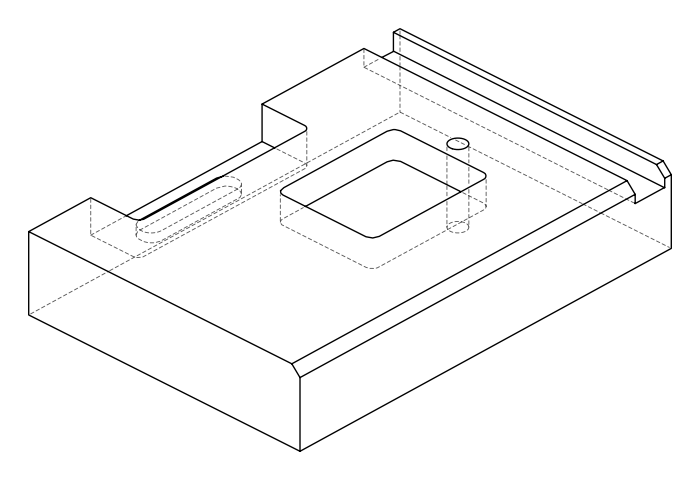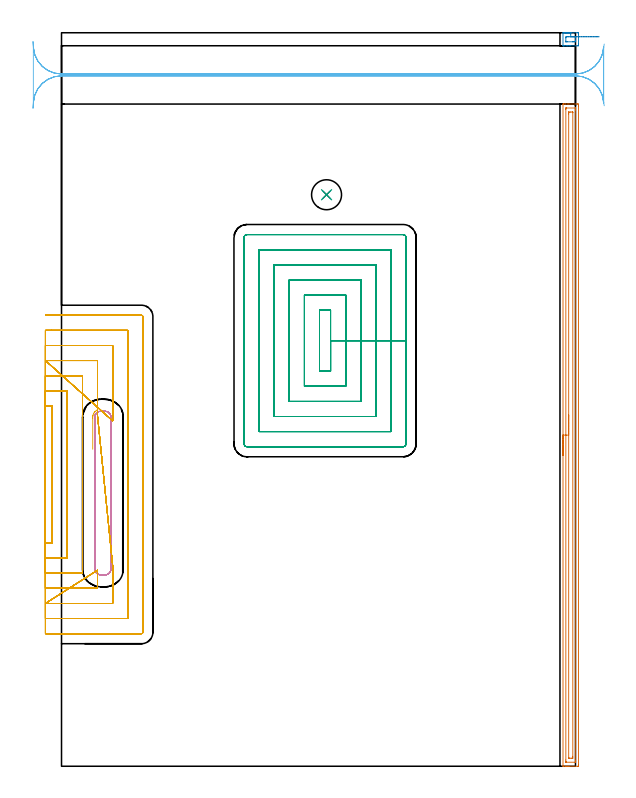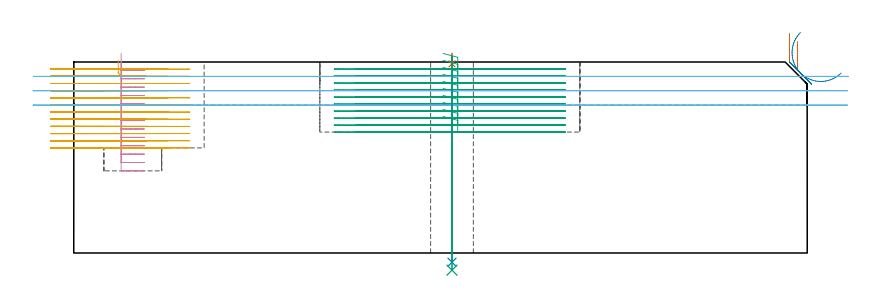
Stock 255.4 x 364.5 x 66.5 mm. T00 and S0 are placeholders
(PLAN: 9 operations, 7 tool changes, 102.8 min)
(1 AREA_MILL | FG_CHAMFER_SURFACE | UGT0205_001 | 8.11 min | 9891 mm3)
(2 AREA_MILL_1 | FG_CHAMFER_SURFACE_1 | UGT0205_001 | 0.35 min | 340 mm3)
(3 MILL_RECTANGULAR_POCKET | POCKET_RECTANGULAR_STRAIGHT | NXT0201_013 | Follow Part, ap 2.5, ae 75% | 28.22 min | 253974 mm3)
(4 MILL_RECTANGULAR_POCKET_1 | POCKET_RECTANGULAR_STRAIGHT_1 | NXT0201_011 | Follow Part, ap 3, ae 75% | 5.76 min | 68472 mm3)
(5 MILL_SLOT | SLOT_PARTIAL_RECTANGULAR | NXT0201_013 | Follow Part, ap 2.5, ae 75% | 55.91 min | 173923 mm3)
(6 MILL_RECTANGULAR_SLOT | SLOT_RECTANGULAR | UGT0201_006 | Follow Part, ap 7, ae 75% | 3.85 min | 110467 mm3)
(7 SPOT_DRILL | STEP1HOLE | NXT0321_9005460120000 | 0.03 min | 18 mm3)
(8 DRILL_THROUGH_HOLE_INTO_CENTER | STEP1HOLE | NXT0301_065 | 0.29 min | 4585 mm3)
(9 DRILL_TO_ENLARGE_THROUGH_HOLE | STEP1HOLE | UGT0301_280 | 0.3 min | 7014 mm3)
(TOOL UGT0205_001 | Chamfer Mill 20 x 3 x 45 deg. | D20 FL50 Z2)
(TOOL NXT0201_013 | ENDMILL 10mm | D10 FL30 Z4)
(TOOL NXT0201_011 | ENDMILL 12mm [2P460-1200-NA 1630] | D12 FL38 Z6)
(TOOL UGT0201_006 | End Mill 28 mm | D28 FL25 Z2)
(TOOL NXT0321_9005460120000 | NC Spot Drill, 142deg, 12mm, Carbide, Uncoated | D12 PA142 FL30 Z2)
(TOOL NXT0301_065 | Carbide Drill 9.4mm [860.1-0940-075A1-MM 2214] | D9.4 PA140 FL98 Z2)
(TOOL UGT0301_280 | Twist Drill 14.9 mm | D14.9 PA118 FL114 Z2)
(OP 1 AREA_MILL)
G17 G21 G94 G90
T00 M6
G54
G17 G0 G90 X249.2 Y154.55 S1061 M3
G43 Z76.5 H0
G94 G1 Y154.588 Z75.628 F250.
Y154.702 Z74.763
Y154.891 Z73.912
Y155.153 Z73.08
Y155.487 Z72.274
Y155.89 Z71.5
Y156.358 Z70.764
Y156.89 Z70.072
Y157.479 Z69.429
Y158.122 Z68.839
Y158.814 Z68.308
Y159.55 Z67.84
Y160.324 Z67.437
Y161.13 Z67.103
Y161.962 Z66.841
Y162.813 Z66.652
Y163.678 Z66.538
Y164.55 Z66.5
Y328.929
X249.202 Y329.09 Z66.488
X249.334 Y329.098 Z66.358
X249.471 Y329.1 Z66.229
X249.755 Z65.944
X250.427 Z65.268
X251.637 Z64.06
X252.176 Z63.519
X256.278 Z59.419
X256.548 Y329.097 Z59.15
X256.893 Y329.09 Z58.804
X256.898 Y328.84 Z58.801
X256.9 Y328.482 Z58.8
Y328.122
Y0.618
X256.898 Y0.26 Z58.801
X256.893 Y0.01 Z58.804
X256.548 Y0. Z59.15
X252.176 Z63.519
X251.637 Z64.06
X251.301 Z64.395
X250.762 Z64.934
X250.427 Z65.268
X249.471 Z66.229
X249.335 Z66.357
X249.311 Y0.001 Z66.38
X249.203 Y0.01 Z66.488
X249.2 Y0.171 Z66.5
Y164.55
X250.614 Z65.086
Y326.503
X250.615 Y326.695 Z65.085
X250.619 Y327.045 Z65.081
X250.621 Y327.081 Z65.079
X250.668 Y327.09 Z65.032
X250.773 Y327.096 Z64.927
X250.905 Y327.099 Z64.795
X255.278 Z60.422
X255.433 Y327.094 Z60.267
X255.463 Y327.09 Z60.237
X255.479 Y327.08 Z60.221
X255.481 Y327.046 Z60.219
X255.485 Y326.888 Z60.215
X255.486 Y326.695 Z60.214
Y325.993
Y2.596
X255.485 Y2.405 Z60.215
X255.481 Y2.055 Z60.219
X255.479 Y2.019 Z60.221
X255.432 Y2.01 Z60.268
X255.327 Y2.004 Z60.373
X255.194 Y2.001 Z60.506
X250.822 Z64.878
X250.667 Y2.006 Z65.033
X250.637 Y2.01 Z65.063
X250.621 Y2.02 Z65.079
X250.619 Y2.054 Z65.081
X250.615 Y2.212 Z65.085
X250.614 Y2.405 Z65.086
Y3.107
Y164.55
X252.028 Z63.672
X252.029 Y324.165 Z63.671
X252.032 Y324.908 Z63.668
X252.035 Y325.052 Z63.665
X252.041 Y325.09 Z63.659
X252.082 Y325.094 Z63.618
X252.176 Y325.097 Z63.524
X252.863 Y325.1 Z62.837
X253.737 Z61.963
X253.924 Z61.776
X253.987 Y325.098 Z61.713
X254.036 Y325.094 Z61.664
X254.063 Y325.09 Z61.637
X254.066 Y325.058 Z61.634
X254.07 Y324.908 Z61.63
X254.071 Y324.758 Z61.629
Y4.935
X254.068 Y4.192 Z61.632
X254.065 Y4.047 Z61.635
X254.059 Y4.01 Z61.641
X254.018 Y4.006 Z61.682
X253.924 Y4.003 Z61.776
X253.237 Y4. Z62.463
X252.363 Z63.337
X252.176 Z63.524
X252.113 Y4.002 Z63.587
X252.064 Y4.006 Z63.636
X252.037 Y4.01 Z63.663
X252.034 Y4.042 Z63.666
X252.03 Y4.192 Z63.67
X252.029 Y4.342 Z63.671
X252.028 Y164.55 Z63.672
Y165.422 Z63.71
Y166.286 Z63.823
Y167.138 Z64.012
Y167.97 Z64.275
Y168.776 Z64.608
Y169.55 Z65.011
Y170.286 Z65.48
Y170.978 Z66.011
Y171.621 Z66.6
Y172.21 Z67.244
Y172.741 Z67.936
Y173.21 Z68.672
Y173.613 Z69.445
Y173.947 Z70.251
Y174.209 Z71.083
Y174.398 Z71.935
Y174.512 Z72.8
Y174.55 Z73.672
G0 Z76.5
M5
M2
(OP 2 AREA_MILL_1)
G17 G21 G94 G90
T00 M6
G54
G17 G0 G90 X253.037 Y364.5 S1061 M3
G43 Z76.789 H0
G94 G1 X252.448 Z76.146 F250.
X251.917 Z75.453
X251.449 Z74.717
X251.047 Z73.943
X250.714 Z73.137
X250.452 Z72.305
X250.264 Z71.453
X250.15 Z70.588
X250.113 Z69.716
X250.152 Z68.845
X250.266 Z67.98
X250.456 Z67.128
X250.719 Z66.296
X251.053 Z65.491
X251.456 Z64.717
X251.926 Z63.982
X252.457 Z63.29
X253.047 Z62.647
X256.241 Z59.455
X256.547 Y364.497 Z59.149
X256.892 Y364.49 Z58.804
X256.897 Y364.278 Z58.801
X256.9 Y363.922 Z58.8
Y363.563
Y359.11
Y358.578
X256.897 Y358.222 Z58.801
X256.892 Y358.01 Z58.804
X256.547 Y358. Z59.149
X253.05 Z62.644
X252.437 Z63.26
X252.176 Z63.521
X251.563 Z64.134
X251.301 Z64.395
X250.778 Z64.921
X250.075 Z65.624
X249.411 Z66.288
X249.312 Z66.38
X249.305 Y358.001 Z66.387
X249.203 Y358.01 Z66.489
X249.2 Y358.133 Z66.5
Y364.367
X249.203 Y364.49 Z66.489
X249.304 Y364.498 Z66.388
X249.411 Y364.5 Z66.288
X250.076 Z65.624
X250.778 Z64.921
X251.301 Z64.395
X251.563 Z64.134
X252.176 Z63.521
X252.437 Z63.26
X253.047 Z62.647
X253.049 Y363.922 Z62.651
X253.047 Y362.5 Z62.653
X254.799 Z60.901
X255.321 Z60.379
X255.44 Y362.497 Z60.26
X255.46 Y362.495 Z60.24
X255.477 Y362.491 Z60.223
X255.479 Y362.466 Z60.221
X255.484 Y362.334 Z60.216
X255.485 Y362.141 Z60.215
Y360.551
X255.483 Y360.359 Z60.217
X255.479 Y360.019 Z60.221
X255.146 Y360.006 Z60.554
X254.799 Y360.002 Z60.901
X254.277 Y360. Z61.423
X253.924 Z61.776
X251.301 Z64.399
X250.779 Z64.921
X250.66 Y360.003 Z65.04
X250.64 Y360.005 Z65.06
X250.623 Y360.009 Z65.077
X250.621 Y360.034 Z65.079
X250.616 Y360.166 Z65.084
X250.615 Y360.359 Z65.085
Y361.949
X250.617 Y362.141 Z65.083
X250.621 Y362.481 Z65.079
X250.954 Y362.494 Z64.746
X251.301 Y362.498 Z64.399
X251.823 Y362.5 Z63.877
X252.176 Z63.524
X253.047 Z62.653
X253.69 Z62.064
X254.382 Z61.533
X255.118 Z61.064
X255.892 Z60.661
X256.698 Z60.327
X257.53 Z60.065
X258.382 Z59.876
X259.247 Z59.762
X260.118 Z59.724
X260.99 Z59.762
X261.855 Z59.876
X262.706 Z60.065
X263.538 Z60.327
X264.344 Z60.661
X265.118 Z61.064
X265.854 Z61.533
X266.546 Z62.064
X267.189 Z62.653
G0 Z76.5
M5
M2
(OP 3 MILL_RECTANGULAR_POCKET)
G17 G21 G94 G90
T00 M6
G54
G17 G0 G90 X128.598 Y196.3 S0 M3
G43 Z76.5 H0
Z69.5
G94 G1 X133.7 Z68.133 F250.
Y211.5 Z64.06
Y226.7 F500.
X128.2
Y196.3
X133.7
Y211.5
X141.2
Y234.2
X120.7
Y188.8
X141.2
Y211.5
X148.7
Y241.7
X113.2
Y181.3
X148.7
Y211.5
X156.2
Y249.2
X105.7
Y173.8
X156.2
Y211.5
X163.7
Y256.7
X98.2
Y166.3
X163.7
Y211.5
X171.2
Y262.7
G3 X169.7 Y264.2 R1.5
G1 X92.2
G3 X90.7 Y262.7 R1.5
G1 Y160.3
G3 X92.2 Y158.8 R1.5
G1 X169.7
G3 X171.2 Y160.3 R1.5
G1 Y211.5
Y212.5
G0 X128.598 Y196.3 Z67.06
G1 X133.7 Z65.693 F250.
Y211.5 Z61.62
Y226.7 F500.
X128.2
Y196.3
X133.7
Y211.5
X141.2
Y234.2
X120.7
Y188.8
X141.2
Y211.5
X148.7
Y241.7
X113.2
Y181.3
X148.7
Y211.5
X156.2
Y249.2
X105.7
Y173.8
X156.2
Y211.5
X163.7
Y256.7
X98.2
Y166.3
X163.7
Y211.5
X171.2
Y262.7
G3 X169.7 Y264.2 R1.5
G1 X92.2
G3 X90.7 Y262.7 R1.5
G1 Y160.3
G3 X92.2 Y158.8 R1.5
G1 X169.7
G3 X171.2 Y160.3 R1.5
G1 Y211.5
Y212.5
G0 X128.598 Y196.3 Z64.62
G1 X133.7 Z63.253 F250.
Y211.5 Z59.18
Y226.7 F500.
X128.2
Y196.3
X133.7
Y211.5
X141.2
Y234.2
X120.7
Y188.8
X141.2
Y211.5
X148.7
Y241.7
X113.2
Y181.3
X148.7
Y211.5
X156.2
Y249.2
X105.7
Y173.8
X156.2
Y211.5
X163.7
Y256.7
X98.2
Y166.3
X163.7
Y211.5
X171.2
Y262.7
G3 X169.7 Y264.2 R1.5
G1 X92.2
G3 X90.7 Y262.7 R1.5
G1 Y160.3
G3 X92.2 Y158.8 R1.5
G1 X169.7
G3 X171.2 Y160.3 R1.5
G1 Y211.5
Y212.5
G0 X128.598 Y196.3 Z62.18
G1 X133.7 Z60.813 F250.
Y211.5 Z56.74
Y226.7 F500.
X128.2
Y196.3
X133.7
Y211.5
X141.2
Y234.2
X120.7
Y188.8
X141.2
Y211.5
X148.7
Y241.7
X113.2
Y181.3
X148.7
Y211.5
X156.2
Y249.2
X105.7
Y173.8
X156.2
Y211.5
X163.7
Y256.7
X98.2
Y166.3
X163.7
Y211.5
X171.2
Y262.7
G3 X169.7 Y264.2 R1.5
G1 X92.2
G3 X90.7 Y262.7 R1.5
G1 Y160.3
G3 X92.2 Y158.8 R1.5
G1 X169.7
G3 X171.2 Y160.3 R1.5
G1 Y211.5
Y212.5
G0 X128.598 Y196.3 Z59.74
G1 X133.7 Z58.373 F250.
Y211.5 Z54.3
Y226.7 F500.
X128.2
Y196.3
X133.7
Y211.5
X141.2
Y234.2
X120.7
Y188.8
X141.2
Y211.5
X148.7
Y241.7
X113.2
Y181.3
X148.7
Y211.5
X156.2
Y249.2
X105.7
Y173.8
X156.2
Y211.5
X163.7
Y256.7
X98.2
Y166.3
X163.7
Y211.5
X171.2
Y262.7
G3 X169.7 Y264.2 R1.5
G1 X92.2
G3 X90.7 Y262.7 R1.5
G1 Y160.3
G3 X92.2 Y158.8 R1.5
G1 X169.7
G3 X171.2 Y160.3 R1.5
G1 Y211.5
Y212.5
G0 X128.598 Y196.3 Z57.3
G1 X133.7 Z55.933 F250.
Y211.5 Z51.86
Y226.7 F500.
X128.2
Y196.3
X133.7
Y211.5
X141.2
Y234.2
X120.7
Y188.8
X141.2
Y211.5
X148.7
Y241.7
X113.2
Y181.3
X148.7
Y211.5
X156.2
Y249.2
X105.7
Y173.8
X156.2
Y211.5
X163.7
Y256.7
X98.2
Y166.3
X163.7
Y211.5
X171.2
Y262.7
G3 X169.7 Y264.2 R1.5
G1 X92.2
G3 X90.7 Y262.7 R1.5
G1 Y160.3
G3 X92.2 Y158.8 R1.5
G1 X169.7
G3 X171.2 Y160.3 R1.5
G1 Y211.5
Y212.5
G0 X128.598 Y196.3 Z54.86
G1 X133.7 Z53.493 F250.
Y211.5 Z49.42
Y226.7 F500.
X128.2
Y196.3
X133.7
Y211.5
X141.2
Y234.2
X120.7
Y188.8
X141.2
Y211.5
X148.7
Y241.7
X113.2
Y181.3
X148.7
Y211.5
X156.2
Y249.2
X105.7
Y173.8
X156.2
Y211.5
X163.7
Y256.7
X98.2
Y166.3
X163.7
Y211.5
X171.2
Y262.7
G3 X169.7 Y264.2 R1.5
G1 X92.2
G3 X90.7 Y262.7 R1.5
G1 Y160.3
G3 X92.2 Y158.8 R1.5
G1 X169.7
G3 X171.2 Y160.3 R1.5
G1 Y211.5
Y212.5
G0 X128.598 Y196.3 Z52.42
G1 X133.7 Z51.053 F250.
Y211.5 Z46.98
Y226.7 F500.
X128.2
Y196.3
X133.7
Y211.5
X141.2
Y234.2
X120.7
Y188.8
X141.2
Y211.5
X148.7
Y241.7
X113.2
Y181.3
X148.7
Y211.5
X156.2
Y249.2
X105.7
Y173.8
X156.2
Y211.5
X163.7
Y256.7
X98.2
Y166.3
X163.7
Y211.5
X171.2
Y262.7
G3 X169.7 Y264.2 R1.5
G1 X92.2
G3 X90.7 Y262.7 R1.5
G1 Y160.3
G3 X92.2 Y158.8 R1.5
G1 X169.7
G3 X171.2 Y160.3 R1.5
G1 Y211.5
Y212.5
G0 X128.598 Y196.3 Z49.98
G1 X133.7 Z48.613 F250.
Y211.5 Z44.54
Y226.7 F500.
X128.2
Y196.3
X133.7
Y211.5
X141.2
Y234.2
X120.7
Y188.8
X141.2
Y211.5
X148.7
Y241.7
X113.2
Y181.3
X148.7
Y211.5
X156.2
Y249.2
X105.7
Y173.8
X156.2
Y211.5
X163.7
Y256.7
X98.2
Y166.3
X163.7
Y211.5
X171.2
Y262.7
G3 X169.7 Y264.2 R1.5
G1 X92.2
G3 X90.7 Y262.7 R1.5
G1 Y160.3
G3 X92.2 Y158.8 R1.5
G1 X169.7
G3 X171.2 Y160.3 R1.5
G1 Y211.5
Y212.5
G0 X128.598 Y196.3 Z47.54
G1 X133.7 Z46.173 F250.
Y211.5 Z42.1
Y226.7 F500.
X128.2
Y196.3
X133.7
Y211.5
X141.2
Y234.2
X120.7
Y188.8
X141.2
Y211.5
X148.7
Y241.7
X113.2
Y181.3
X148.7
Y211.5
X156.2
Y249.2
X105.7
Y173.8
X156.2
Y211.5
X163.7
Y256.7
X98.2
Y166.3
X163.7
Y211.5
X171.2
Y262.7
G3 X169.7 Y264.2 R1.5
G1 X92.2
G3 X90.7 Y262.7 R1.5
G1 Y160.3
G3 X92.2 Y158.8 R1.5
G1 X169.7
G3 X171.2 Y160.3 R1.5
G1 Y211.5
Y212.5
G0 Z76.5
M5
M2
(OP 4 MILL_RECTANGULAR_POCKET_1)
G17 G21 G94 G90
T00 M6
G54
G17 G0 G90 X16.5 Y157.826 S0 M3
G43 Z76.5 H1
Z69.5
G94 G1 Y135.75 Z63.585 F250.
Y98.1 F500.
G3 X19.5 Y95.1 R3.
G1 X21.6
G3 X24.6 Y98.1 R3.
G1 Y173.4
G3 X21.6 Y176.4 R3.
G1 X19.5
G3 X16.5 Y173.4 R3.
G1 Y135.75
Y134.75
G0 Y157.826 Z66.585
G1 Y135.75 Z60.669 F250.
Y98.1 F500.
G3 X19.5 Y95.1 R3.
G1 X21.6
G3 X24.6 Y98.1 R3.
G1 Y173.4
G3 X21.6 Y176.4 R3.
G1 X19.5
G3 X16.5 Y173.4 R3.
G1 Y135.75
Y134.75
G0 Y157.826 Z63.669
G1 Y135.75 Z57.754 F250.
Y98.1 F500.
G3 X19.5 Y95.1 R3.
G1 X21.6
G3 X24.6 Y98.1 R3.
G1 Y173.4
G3 X21.6 Y176.4 R3.
G1 X19.5
G3 X16.5 Y173.4 R3.
G1 Y135.75
Y134.75
G0 Y157.826 Z60.754
G1 Y135.75 Z54.838 F250.
Y98.1 F500.
G3 X19.5 Y95.1 R3.
G1 X21.6
G3 X24.6 Y98.1 R3.
G1 Y173.4
G3 X21.6 Y176.4 R3.
G1 X19.5
G3 X16.5 Y173.4 R3.
G1 Y135.75
Y134.75
G0 Y157.826 Z57.838
G1 Y135.75 Z51.923 F250.
Y98.1 F500.
G3 X19.5 Y95.1 R3.
G1 X21.6
G3 X24.6 Y98.1 R3.
G1 Y173.4
G3 X21.6 Y176.4 R3.
G1 X19.5
G3 X16.5 Y173.4 R3.
G1 Y135.75
Y134.75
G0 Y157.826 Z54.923
G1 Y135.75 Z49.008 F250.
Y98.1 F500.
G3 X19.5 Y95.1 R3.
G1 X21.6
G3 X24.6 Y98.1 R3.
G1 Y173.4
G3 X21.6 Y176.4 R3.
G1 X19.5
G3 X16.5 Y173.4 R3.
G1 Y135.75
Y134.75
G0 Y157.826 Z52.008
G1 Y135.75 Z46.092 F250.
Y98.1 F500.
G3 X19.5 Y95.1 R3.
G1 X21.6
G3 X24.6 Y98.1 R3.
G1 Y173.4
G3 X21.6 Y176.4 R3.
G1 X19.5
G3 X16.5 Y173.4 R3.
G1 Y135.75
Y134.75
G0 Y157.826 Z49.092
G1 Y135.75 Z43.177 F250.
Y98.1 F500.
G3 X19.5 Y95.1 R3.
G1 X21.6
G3 X24.6 Y98.1 R3.
G1 Y173.4
G3 X21.6 Y176.4 R3.
G1 X19.5
G3 X16.5 Y173.4 R3.
G1 Y135.75
Y134.75
G0 Y157.826 Z46.177
G1 Y135.75 Z40.262 F250.
Y98.1 F500.
G3 X19.5 Y95.1 R3.
G1 X21.6
G3 X24.6 Y98.1 R3.
G1 Y173.4
G3 X21.6 Y176.4 R3.
G1 X19.5
G3 X16.5 Y173.4 R3.
G1 Y135.75
Y134.75
G0 Y157.826 Z43.262
G1 Y135.75 Z37.346 F250.
Y98.1 F500.
G3 X19.5 Y95.1 R3.
G1 X21.6
G3 X24.6 Y98.1 R3.
G1 Y173.4
G3 X21.6 Y176.4 R3.
G1 X19.5
G3 X16.5 Y173.4 R3.
G1 Y135.75
Y134.75
G0 Y157.826 Z40.346
G1 Y135.75 Z34.431 F250.
Y98.1 F500.
G3 X19.5 Y95.1 R3.
G1 X21.6
G3 X24.6 Y98.1 R3.
G1 Y173.4
G3 X21.6 Y176.4 R3.
G1 X19.5
G3 X16.5 Y173.4 R3.
G1 Y135.75
Y134.75
G0 Y157.826 Z37.431
G1 Y135.75 Z31.515 F250.
Y98.1 F500.
G3 X19.5 Y95.1 R3.
G1 X21.6
G3 X24.6 Y98.1 R3.
G1 Y173.4
G3 X21.6 Y176.4 R3.
G1 X19.5
G3 X16.5 Y173.4 R3.
G1 Y135.75
Y134.75
G0 Y157.826 Z34.515
G1 Y135.75 Z28.6 F250.
Y98.1 F500.
G3 X19.5 Y95.1 R3.
G1 X21.6
G3 X24.6 Y98.1 R3.
G1 Y173.4
G3 X21.6 Y176.4 R3.
G1 X19.5
G3 X16.5 Y173.4 R3.
G1 Y135.75
Y134.75
G0 Z76.5
M5
M2
(OP 5 MILL_SLOT)
G17 G21 G94 G90
T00 M6
G54
G17 G0 G90 X-8. Y110.902 S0 M3
G43 Z76.5 H0
Z64.008
G94 G1 X-5. F250.
G2 X-4.6 Y110.9 R45. F500.
G1 Y179.1
G2 X-5. Y179.098 R45.
G1 X-8. F250.
Y103.4
X-5.
X2.9 F500.
Y186.6
X-5.
X-8. F250.
Y95.9
X-5.
X10.4 F500.
Y194.1
X-5.
X-8. F250.
Y88.4
X-5.
X17.9 F500.
Y94.444
Y97.444 F250.
X-8. Y80.9 F500.
X-5. F250.
X25.4 F500.
Y96.862
Y99.862 F250.
X17.9 Y174.057 F500.
Y177.057 F250.
Y201.6 F500.
X-5.
X-8. F250.
X25.4 Y171.65 F500.
Y174.65 F250.
Y209.1 F500.
X-5.
X-8. F250.
Y73.4
X-5.
X32.9 F500.
Y216.6
X-5.
X-8. F250.
Y65.9
X-5.
X39.7 F500.
G3 X40.4 Y66.6 R0.7
G1 Y223.4
G3 X39.7 Y224.1 R0.7
G1 X-5.
X-8. F250.
G0 Y110.902 Z61.517
G1 X-5.
G2 X-4.6 Y110.9 R45. F500.
G1 Y179.1
G2 X-5. Y179.098 R45.
G1 X-8. F250.
Y103.4
X-5.
X2.9 F500.
Y186.6
X-5.
X-8. F250.
Y95.9
X-5.
X10.4 F500.
Y194.1
X-5.
X-8. F250.
Y88.4
X-5.
X17.9 F500.
Y94.444
Y97.444 F250.
X-8. Y80.9 F500.
X-5. F250.
X25.4 F500.
Y96.862
Y99.862 F250.
G0 X15.5 Y157.541 Z67.008
G1 Y172.823 Z62.914
X15.488 Y173.36 Z62.77
X15.515 Y173.708 Z62.676
X15.573 Y174.152 Z62.556
X15.638 Y174.483 Z62.466
X15.998 Y175.349 Z62.214
X16.22 Y175.681 Z62.107
X16.576 Y176.141 Z61.951
X16.64 Y176.214 Z61.925
X16.731 Y176.301 Z61.892
X16.866 Y176.41 Z61.845
X17.309 Y176.749 Z61.696
X17.616 Y176.937 Z61.599
X17.646 Y176.951 Z61.59
X17.859 Y177.04 Z61.528
X17.9 Y177.057 Z61.517
Y201.6 F500.
X-5.
X-8. F250.
X25.4 Y171.65 F500.
Y174.65 F250.
Y209.1 F500.
X-5.
X-8. F250.
Y73.4
X-5.
X32.9 F500.
Y216.6
X-5.
X-8. F250.
Y65.9
X-5.
X39.7 F500.
G3 X40.4 Y66.6 R0.7
G1 Y223.4
G3 X39.7 Y224.1 R0.7
G1 X-5.
X-8. F250.
G0 Y110.902 Z59.025
G1 X-5.
G2 X-4.6 Y110.9 R45. F500.
G1 Y179.1
G2 X-5. Y179.098 R45.
G1 X-8. F250.
Y103.4
X-5.
X2.9 F500.
Y186.6
X-5.
X-8. F250.
Y95.9
X-5.
X10.4 F500.
Y194.1
X-5.
X-8. F250.
Y88.4
X-5.
X17.9 F500.
Y94.444
Y97.444 F250.
X-8. Y80.9 F500.
X-5. F250.
X25.4 F500.
Y96.862
Y99.862 F250.
X17.9 Y174.057 F500.
Y177.057 F250.
Y201.6 F500.
X-5.
X-8. F250.
X25.4 Y171.649 F500.
Y174.649 F250.
Y209.1 F500.
X-5.
X-8. F250.
Y73.4
X-5.
X32.9 F500.
Y216.6
X-5.
X-8. F250.
Y65.9
X-5.
X39.7 F500.
G3 X40.4 Y66.6 R0.7
G1 Y223.4
G3 X39.7 Y224.1 R0.7
G1 X-5.
X-8. F250.
G0 Y110.902 Z56.533
G1 X-5.
G2 X-4.6 Y110.9 R45. F500.
G1 Y179.1
G2 X-5. Y179.098 R45.
G1 X-8. F250.
Y103.4
X-5.
X2.9 F500.
Y186.6
X-5.
X-8. F250.
Y95.9
X-5.
X10.4 F500.
Y194.1
X-5.
X-8. F250.
Y88.4
X-5.
X17.9 F500.
Y94.444
Y97.444 F250.
X-8. Y80.9 F500.
X-5. F250.
X25.4 F500.
Y96.862
Y99.862 F250.
X17.9 Y174.057 F500.
Y177.057 F250.
Y201.6 F500.
X-5.
X-8. F250.
X25.4 Y171.649 F500.
Y174.649 F250.
Y209.1 F500.
X-5.
X-8. F250.
Y73.4
X-5.
X32.9 F500.
Y216.6
X-5.
X-8. F250.
Y65.9
X-5.
X39.7 F500.
G3 X40.4 Y66.6 R0.7
G1 Y223.4
G3 X39.7 Y224.1 R0.7
G1 X-5.
X-8. F250.
G0 Y110.902 Z54.042
G1 X-5.
G2 X-4.6 Y110.9 R45. F500.
G1 Y179.1
G2 X-5. Y179.098 R45.
G1 X-8. F250.
Y103.4
X-5.
X2.9 F500.
Y186.6
X-5.
X-8. F250.
Y95.9
X-5.
X10.4 F500.
Y194.1
X-5.
X-8. F250.
Y88.4
X-5.
X17.9 F500.
Y94.444
Y97.444 F250.
X-8. Y80.9 F500.
X-5. F250.
X25.4 F500.
Y96.862
Y99.862 F250.
X17.9 Y174.057 F500.
Y177.057 F250.
Y201.6 F500.
X-5.
X-8. F250.
X25.4 Y171.65 F500.
Y174.65 F250.
Y209.1 F500.
X-5.
X-8. F250.
Y73.4
X-5.
X32.9 F500.
Y216.6
X-5.
X-8. F250.
Y65.9
X-5.
X39.7 F500.
G3 X40.4 Y66.6 R0.7
G1 Y223.4
G3 X39.7 Y224.1 R0.7
G1 X-5.
X-8. F250.
G0 Y110.902 Z51.55
G1 X-5.
G2 X-4.6 Y110.9 R45. F500.
G1 Y179.1
G2 X-5. Y179.098 R45.
G1 X-8. F250.
Y103.4
X-5.
X2.9 F500.
Y186.6
X-5.
X-8. F250.
Y95.9
X-5.
X10.4 F500.
Y194.1
X-5.
X-8. F250.
Y88.4
X-5.
X17.9 F500.
Y94.444
Y97.444 F250.
X-8. Y80.9 F500.
X-5. F250.
X25.4 F500.
Y96.862
Y99.862 F250.
X17.9 Y174.057 F500.
Y177.057 F250.
Y201.6 F500.
X-5.
X-8. F250.
X25.4 Y171.65 F500.
Y174.65 F250.
Y209.1 F500.
X-5.
X-8. F250.
Y73.4
X-5.
X32.9 F500.
Y216.6
X-5.
X-8. F250.
Y65.9
X-5.
X39.7 F500.
G3 X40.4 Y66.6 R0.7
G1 Y223.4
G3 X39.7 Y224.1 R0.7
G1 X-5.
X-8. F250.
G0 Y110.902 Z49.058
G1 X-5.
G2 X-4.6 Y110.9 R45. F500.
G1 Y179.1
G2 X-5. Y179.098 R45.
G1 X-8. F250.
Y103.4
X-5.
X2.9 F500.
Y186.6
X-5.
X-8. F250.
Y95.9
X-5.
X10.4 F500.
Y194.1
X-5.
X-8. F250.
Y88.4
X-5.
X17.9 F500.
Y94.444
Y97.444 F250.
X-8. Y80.9 F500.
X-5. F250.
X25.4 F500.
Y96.863
Y99.863 F250.
X17.9 Y174.057 F500.
Y177.057 F250.
Y201.6 F500.
X-5.
X-8. F250.
X25.4 Y171.649 F500.
Y174.649 F250.
Y209.1 F500.
X-5.
X-8. F250.
Y73.4
X-5.
X32.9 F500.
Y216.6
X-5.
X-8. F250.
Y65.9
X-5.
X39.7 F500.
G3 X40.4 Y66.6 R0.7
G1 Y223.4
G3 X39.7 Y224.1 R0.7
G1 X-5.
X-8. F250.
G0 Y110.902 Z46.567
G1 X-5.
G2 X-4.6 Y110.9 R45. F500.
G1 Y179.1
G2 X-5. Y179.098 R45.
G1 X-8. F250.
Y103.4
X-5.
X2.9 F500.
Y186.6
X-5.
X-8. F250.
Y95.9
X-5.
X10.4 F500.
Y194.1
X-5.
X-8. F250.
Y88.4
X-5.
X17.9 F500.
Y94.444
Y97.444 F250.
X-8. Y80.9 F500.
X-5. F250.
X25.4 F500.
Y96.863
Y99.863 F250.
X17.9 Y174.057 F500.
Y177.057 F250.
Y201.6 F500.
X-5.
X-8. F250.
X25.4 Y171.649 F500.
Y174.649 F250.
Y209.1 F500.
X-5.
X-8. F250.
Y73.4
X-5.
X32.9 F500.
Y216.6
X-5.
X-8. F250.
Y65.9
X-5.
X39.7 F500.
G3 X40.4 Y66.6 R0.7
G1 Y223.4
G3 X39.7 Y224.1 R0.7
G1 X-5.
X-8. F250.
G0 Y110.902 Z44.075
G1 X-5.
G2 X-4.6 Y110.9 R45. F500.
G1 Y179.1
G2 X-5. Y179.098 R45.
G1 X-8. F250.
Y103.4
X-5.
X2.9 F500.
Y186.6
X-5.
X-8. F250.
Y95.9
X-5.
X10.4 F500.
Y194.1
X-5.
X-8. F250.
Y88.4
X-5.
X17.9 F500.
Y94.444
Y97.444 F250.
X-8. Y80.9 F500.
X-5. F250.
X25.4 F500.
Y96.862
Y99.862 F250.
X17.9 Y174.057 F500.
Y177.057 F250.
Y201.6 F500.
X-5.
X-8. F250.
X25.4 Y171.649 F500.
Y174.649 F250.
Y209.1 F500.
X-5.
X-8. F250.
Y73.4
X-5.
X32.9 F500.
Y216.6
X-5.
X-8. F250.
Y65.9
X-5.
X39.7 F500.
G3 X40.4 Y66.6 R0.7
G1 Y223.4
G3 X39.7 Y224.1 R0.7
G1 X-5.
X-8. F250.
G0 Y110.902 Z41.583
G1 X-5.
G2 X-4.6 Y110.9 R45. F500.
G1 Y179.1
G2 X-5. Y179.098 R45.
G1 X-8. F250.
Y103.4
X-5.
X2.9 F500.
Y186.6
X-5.
X-8. F250.
Y95.9
X-5.
X10.4 F500.
Y194.1
X-5.
X-8. F250.
Y88.4
X-5.
X17.9 F500.
Y94.444
Y97.444 F250.
X-8. Y80.9 F500.
X-5. F250.
X25.4 F500.
Y96.862
Y99.862 F250.
X17.9 Y174.057 F500.
Y177.057 F250.
Y201.6 F500.
X-5.
X-8. F250.
X25.4 Y171.65 F500.
Y174.65 F250.
Y209.1 F500.
X-5.
X-8. F250.
Y73.4
X-5.
X32.9 F500.
Y216.6
X-5.
X-8. F250.
Y65.9
X-5.
X39.7 F500.
G3 X40.4 Y66.6 R0.7
G1 Y223.4
G3 X39.7 Y224.1 R0.7
G1 X-5.
X-8. F250.
G0 Y110.902 Z39.092
G1 X-5.
G2 X-4.6 Y110.9 R45. F500.
G1 Y179.1
G2 X-5. Y179.098 R45.
G1 X-8. F250.
Y103.4
X-5.
X2.9 F500.
Y186.6
X-5.
X-8. F250.
Y95.9
X-5.
X10.4 F500.
Y194.1
X-5.
X-8. F250.
Y88.4
X-5.
X17.9 F500.
Y94.444
Y97.444 F250.
X-8. Y80.9 F500.
X-5. F250.
X25.4 F500.
Y96.862
Y99.862 F250.
X17.9 Y174.057 F500.
Y177.057 F250.
Y201.6 F500.
X-5.
X-8. F250.
X25.4 Y171.65 F500.
Y174.65 F250.
Y209.1 F500.
X-5.
X-8. F250.
Y73.4
X-5.
X32.9 F500.
Y216.6
X-5.
X-8. F250.
Y65.9
X-5.
X39.7 F500.
G3 X40.4 Y66.6 R0.7
G1 Y223.4
G3 X39.7 Y224.1 R0.7
G1 X-5.
X-8. F250.
G0 Y110.902 Z36.6
G1 X-5.
G2 X-4.6 Y110.9 R45. F500.
G1 Y179.1
G2 X-5. Y179.098 R45.
G1 X-8. F250.
Y103.4
X-5.
X2.9 F500.
Y186.6
X-5.
X-8. F250.
Y95.9
X-5.
X10.4 F500.
Y194.1
X-5.
X-8. F250.
Y88.4
X-5.
X17.9 F500.
Y94.444
Y97.444 F250.
X-8. Y80.9 F500.
X-5. F250.
X25.4 F500.
Y96.863
Y99.863 F250.
X17.9 Y174.056 F500.
Y177.056 F250.
Y201.6 F500.
X-5.
X-8. F250.
X25.4 Y171.649 F500.
Y174.649 F250.
Y209.1 F500.
X-5.
X-8. F250.
Y73.4
X-5.
X32.9 F500.
Y216.6
X-5.
X-8. F250.
Y65.9
X-5.
X39.7 F500.
G3 X40.4 Y66.6 R0.7
G1 Y223.4
G3 X39.7 Y224.1 R0.7
G1 X-5.
X-8. F250.
G0 Z76.5
M5
M2
(OP 6 MILL_RECTANGULAR_SLOT)
G17 G21 G94 G90
T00 M6
G54
G17 G0 G90 X269.691 Y358.877 S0 M3
G43 Z76.5 H0
Z61.5
G94 G1 X269.243 Y355.911 F250.
G2 X255.4 Y344. R14. F500.
G1 X0.
G2 X-13.97 Y357.084 R14.
G1 X-14.
Y330.016
X-13.97
G2 X0. Y343.1 R14.
G1 X255.4
G2 X269.243 Y331.193 R14.
G1 X269.691 Y328.226 F250.
G0 Z76.5
X-14.166 Y327.022
Z56.5
G1 X-13.97 Y330.016
G2 X0. Y343.1 R14. F500.
G1 X255.4
G2 X269.39 Y329.629 R14.
G1 Y357.471
G2 X255.4 Y344. R14.
G1 X0.
G2 X-13.97 Y357.084 R14.
G1 X-14.166 Y360.078 F250.
G0 Y327.022 Z51.5
G1 X-13.97 Y330.016
G2 X0. Y343.1 R14. F500.
G1 X255.4
G2 X269.39 Y329.629 R14.
G1 Y357.471
G2 X255.4 Y344. R14.
G1 X0.
G2 X-13.97 Y357.084 R14.
G1 X-14.166 Y360.078 F250.
G0 Z76.5
M5
M2
(OP 7 SPOT_DRILL)
G17 G21 G94 G90
T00 M6
G54
G17 G0 G90 X131.7 Y284. S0 M3
G43 Z76.5 H0
G94 G81 G98 Z65.859 F250. R69.5
G80
M5
M2
(OP 8 DRILL_THROUGH_HOLE_INTO_CENTER)
G17 G21 G94 G90
T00 M6
G54
G17 G0 G90 X131.7 Y284. S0 M3
G43 Z76.5 H1
G94 G73 G98 Z-3.211 F250. Q8.714 R68.5
G80
M5
M2
(OP 9 DRILL_TO_ENLARGE_THROUGH_HOLE)
G17 G21 G94 G90
T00 M6
G54
G17 G0 G90 X131.7 Y284. S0 M3
G43 Z76.5 H0
G94 G73 G98 Z-5.976 F250. Q14.495 R68.5
G80
M5
M2
